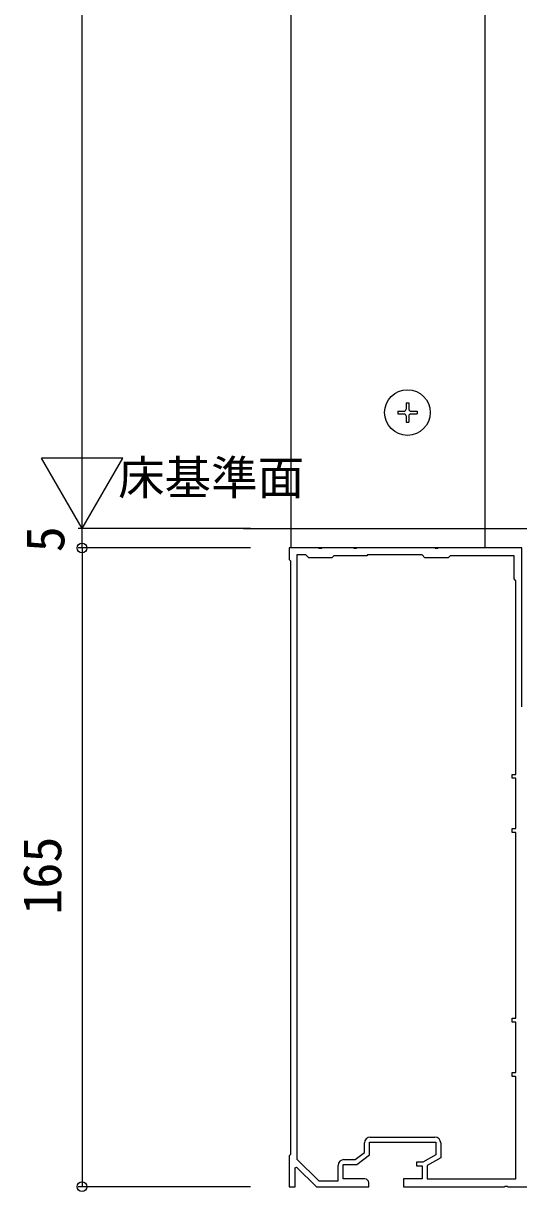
# Model space of a CAD drawing. Units: millimetres, scale not verified. Extents: x -990 to 990, y -1600 to 1602.
# Drawn here: x 7.6 to 135.4, y -1348 to -1046.2 of the extents above; entities that cross this region are included whole.
import ezdxf
from ezdxf.enums import TextEntityAlignment as Align

# ---------------------------------------------------------------- set-up
doc = ezdxf.new("R2010")
doc.units = ezdxf.units.MM
doc.header["$LTSCALE"] = 8
for name, color, linetype in [('0-1_USER1', 3, 'Continuous'), ('0-2_YKK_11', 7, 'Continuous'), ('0-3_YKK_12', 2, 'Continuous'), ('0-4_YKK_13', 4, 'Continuous'), ('0-5_YKK_D', 6, 'Continuous')]:
    doc.layers.add(name, color=color, linetype=linetype)
doc.styles.add('ＭＳ ゴシック', font='')
doc.styles.get('ＭＳ ゴシック').set_extended_font_data('MS Gothic')

msp = doc.modelspace()

# ---------------------------------------------------------------- linework, layer by layer
at = {"layer": '0-2_YKK_11'}
for p, q in [((78.112, -1183.487), (78.112, -1339.56)), ((97.112, -1333.887), (113.812, -1333.887))]:
    msp.add_line(p, q, dxfattribs=at)
for points in [[(136.212, -1222.687), (136.212, -1181.687), (114.671, -1181.687), (114.487, -1181.807), (113.937, -1181.807), (113.754, -1181.687), (93.671, -1181.687), (93.487, -1181.807), (92.937, -1181.807), (92.754, -1181.687), (84.671, -1181.687), (84.487, -1181.807), (83.937, -1181.807), (83.754, -1181.687), (76.212, -1181.687), (76.212, -1184.687), (76.512, -1184.987)], [(76.512, -1184.987), (76.512, -1338.387), (76.212, -1338.687), (76.212, -1346.687), (77.712, -1346.687), (77.712, -1341.788), (78.081, -1341.634), (83.212, -1346.687), (96.712, -1346.687), (96.712, -1345.687)], [(78.112, -1183.487), (78.112, -1339.56), (83.827, -1345.187), (88.812, -1345.187), (88.812, -1341.187)], [(115.312, -1335.387), (115.312, -1339.242), (111.812, -1341.242), (111.812, -1344.687), (134.712, -1344.687), (134.712, -1318.187), (133.712, -1318.187), (133.712, -1317.187), (134.712, -1317.187), (134.712, -1304.187), (133.712, -1304.187), (133.712, -1303.187), (134.712, -1303.187), (134.712, -1255.187), (133.712, -1255.187), (133.712, -1254.187), (134.712, -1254.187), (134.712, -1241.187), (133.712, -1241.187), (133.712, -1240.187), (134.712, -1240.187), (134.712, -1190.187), (134.212, -1189.687), (134.212, -1183.687), (117.712, -1183.687), (117.212, -1184.187), (111.212, -1184.187), (110.512, -1183.487), (96.412, -1183.487), (96.212, -1183.687), (87.712, -1183.687), (87.212, -1184.187), (81.212, -1184.187), (80.512, -1183.487), (78.112, -1183.487)], [(95.712, -1344.687), (90.112, -1344.687), (90.112, -1340.987), (93.612, -1340.987), (96.912, -1338.487), (96.912, -1335.187), (114.012, -1335.187), (114.012, -1338.487), (110.687, -1340.387), (109.012, -1340.387), (109.012, -1341.287), (110.512, -1341.287), (110.512, -1344.687), (105.712, -1344.687), (105.712, -1346.687), (131.754, -1346.687), (131.937, -1346.567), (132.487, -1346.567), (132.671, -1346.687), (148.754, -1346.687), (148.937, -1346.567), (149.487, -1346.567), (149.671, -1346.687), (155.412, -1346.687)], [(90.312, -1339.687), (93.175, -1339.687), (95.612, -1337.841), (95.612, -1335.387)]]:
    msp.add_lwpolyline(points, dxfattribs=at)
for centre, radius, start, end in [((97.112, -1335.387), 1.5, 90.00001, 179.99999), ((113.812, -1335.387), 1.5, 0.00001, 89.99999), ((90.312, -1341.187), 1.5, 90.00001, 179.99999), ((95.712, -1345.687), 1, 0.00001, 89.99999)]:
    msp.add_arc(centre, radius, start, end, dxfattribs=at)
at = {"layer": '0-3_YKK_12'}
msp.add_line((64.406, -1176.687), (286.212, -1176.687), dxfattribs=at)
msp.add_lwpolyline([(117.462, -649.687), (126.712, -649.687), (126.712, -1181.687), (76.712, -1181.687), (76.712, -649.687)], dxfattribs=at)
at = {"layer": '0-4_YKK_13'}
for p, q in [((104.212, -1146.337), (104.212, -1147.037)), ((104.212, -1146.337), (105.862, -1146.337)), ((106.362, -1144.187), (107.062, -1144.187)), ((106.362, -1144.187), (106.362, -1145.837)), ((107.062, -1144.187), (107.062, -1145.837)), ((107.562, -1146.337), (109.212, -1146.337)), ((109.212, -1146.337), (109.212, -1147.037)), ((104.212, -1147.037), (105.862, -1147.037)), ((106.362, -1147.537), (106.362, -1149.187)), ((106.362, -1149.187), (107.062, -1149.187)), ((107.062, -1147.537), (107.062, -1149.187)), ((107.562, -1147.037), (109.212, -1147.037))]:
    msp.add_line(p, q, dxfattribs=at)
msp.add_circle((106.712, -1146.687), 5.9, dxfattribs=at)
for centre, start, end in [((105.862, -1145.837), 270, 0), ((107.562, -1145.837), 180, 270), ((105.862, -1147.537), 0, 90), ((107.562, -1147.537), 90, 180)]:
    msp.add_arc(centre, 0.5, start, end, dxfattribs=at)
at = {"layer": '0-5_YKK_D'}
for p, q in [((22.712, -1155.687), (22.712, -630.687)), ((22.712, -1176.687), (22.712, -1140.314)), ((22.712, -1176.687), (12.212, -1158.501)), ((33.212, -1158.501), (12.212, -1158.501)), ((22.712, -1176.687), (33.212, -1158.501)), ((66.212, -1176.687), (21.712, -1176.687)), ((66.212, -1176.687), (21.712, -1176.687)), ((22.712, -1181.687), (22.712, -1176.687)), ((66.212, -1181.687), (21.712, -1181.687)), ((66.212, -1181.687), (21.712, -1181.687)), ((22.712, -1181.687), (22.712, -1346.687)), ((66.212, -1346.687), (21.712, -1346.687))]:
    msp.add_line(p, q, dxfattribs=at)
for centre in [(22.712, -1181.687), (22.712, -1181.687), (22.712, -1346.687)]:
    msp.add_circle(centre, 1.275, dxfattribs=at)

# ---------------------------------------------------------------- texts
at = {"layer": '0-1_USER1', "style": 'ＭＳ ゴシック'}
msp.add_text('床基準面', height=8.798, dxfattribs=at).set_placement((32.028, -1170.538), align=Align.BOTTOM_LEFT)
at = {"layer": '0-5_YKK_D', "style": 'ＭＳ ゴシック'}
for s, p in [('5', (21.112, -1182.787)), ('165', (20.312, -1276.427))]:
    msp.add_text(s, height=9.897, rotation=90, dxfattribs=at).set_placement(p, align=Align.BOTTOM_LEFT)

doc.saveas('drawing.dxf')
